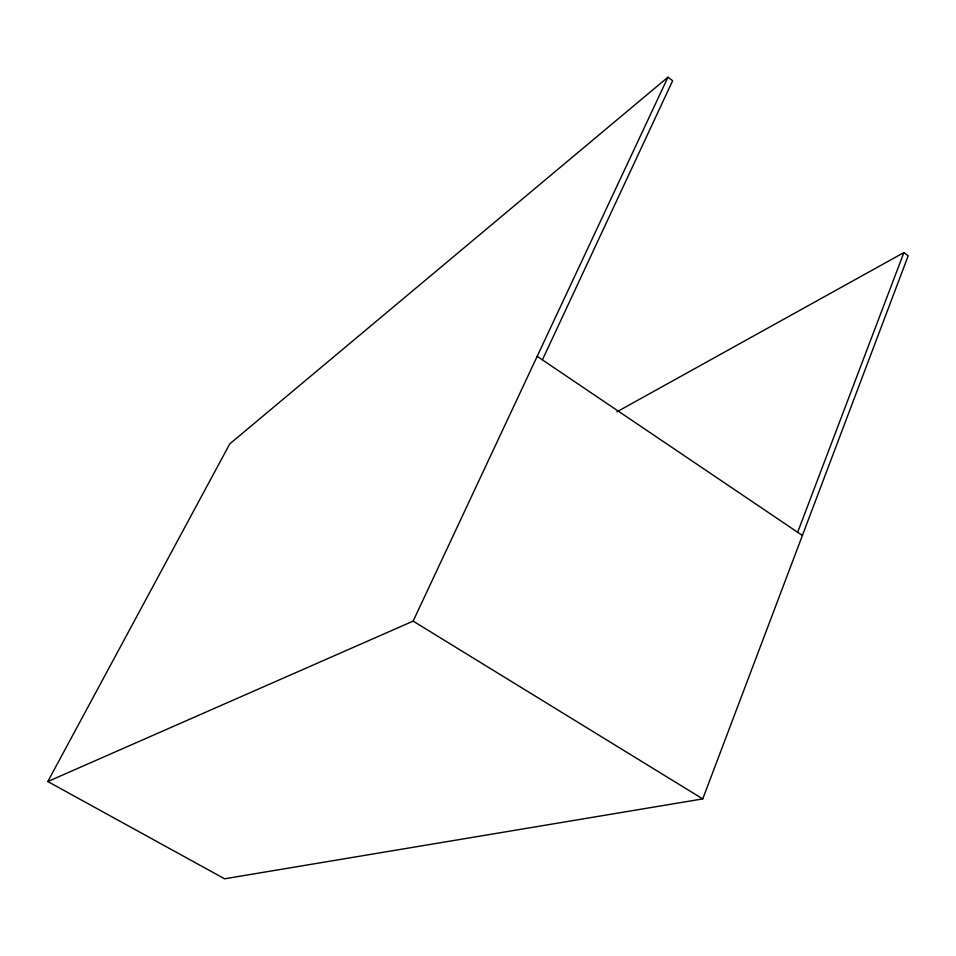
<?xml version="1.0" encoding="UTF-8"?>
<svg xmlns="http://www.w3.org/2000/svg" width="956" height="956" viewBox="0 0 956 956"><rect width="100%" height="100%" fill="white"/><g stroke="black" fill="none" stroke-linecap="round" stroke-linejoin="round"><path stroke-width="1.43" d="M797.663 532.277L903.886 252.587L908.2 255.79L702.744 798.905L224.588 878.791L47.8 781.542L229.775 443.883L667.945 77.209L672.654 80.71L542.399 359.874M47.8 781.542L413.135 621.125L667.945 77.209M616.943 411.809L903.886 252.587M413.135 621.125L702.744 798.905M537.176 356.349L802.395 535.48"/></g></svg>
